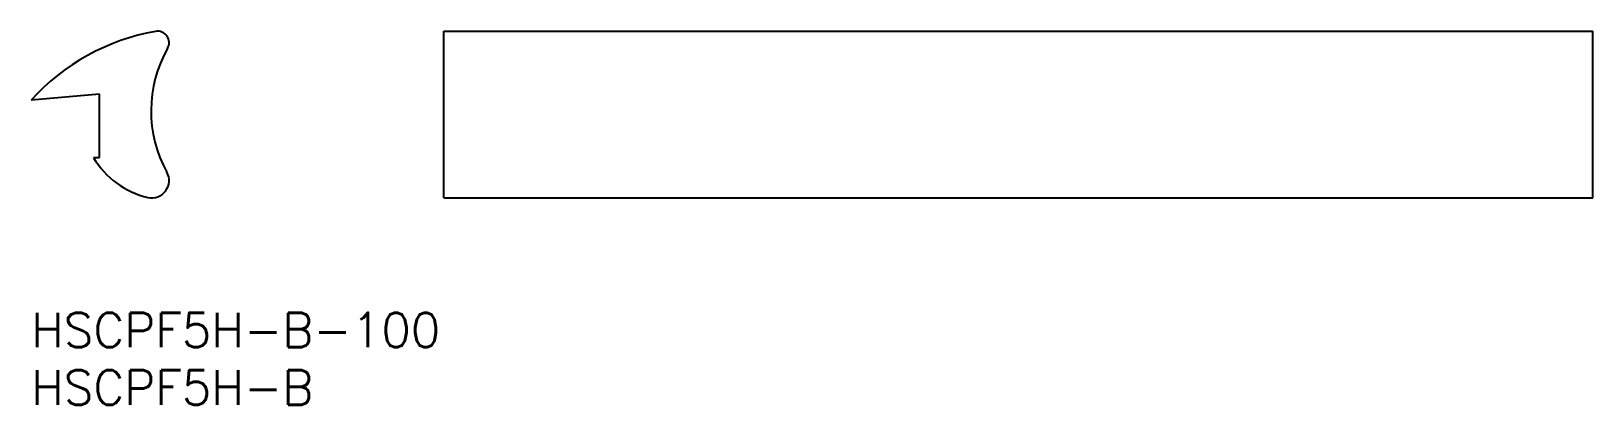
# Model space of a CAD drawing. Extents: x 0 to 136, y -8 to 24.
import ezdxf

# ---------------------------------------------------------------- set-up
doc = ezdxf.new("R2010")
doc.units = 0
doc.header["$LTSCALE"] = 0.5
doc.layers.add('MSM_CONTINUOUS', color=7, linetype='CONTINUOUS')
doc.layers.add('MSM_PART_NUMBER', color=7, linetype='CONTINUOUS')
doc.styles.get("Standard").update_dxf_attribs({"font": 'txt.shx', "height": 3, "bigfont": 'bigfont.shx'})

# ---------------------------------------------------------------- blocks, each defined once
blk = doc.blocks.new('*U6')
at = {"layer": 'MSM_PART_NUMBER'}
blk.add_text('HSCPF5H-B-100', height=3, dxfattribs=at).set_placement((0, -3))
blk = doc.blocks.new('*U7')
at = {"layer": 'MSM_PART_NUMBER'}
blk.add_text('HSCPF5H-B', height=3, dxfattribs=at).set_placement((0, -8))

msp = doc.modelspace()

# ---------------------------------------------------------------- linework, layer by layer
at = {"layer": 'MSM_CONTINUOUS'}
for p, q in [((35.93, 24.5), (135.93, 24.5)), ((35.93, 10), (35.93, 24.5)), ((135.93, 10), (135.93, 24.5)), ((5.93, 19.02), (0, 18.5)), ((5.93, 13.5), (5.93, 19.02)), ((5.43, 13.5), (5.93, 13.5)), ((35.93, 10), (135.93, 10))]:
    msp.add_line(p, q, dxfattribs=at)
for centre, radius, start, end in [((14.1, 5.77), 19, 99.9321, 137.932), ((11, 23.5), 1, 330.3601, 99.9321), ((21.43, 17.57), 11, 150.3601, 209.0278), ((11.87, 17.34), 7.5, 210.8073, 256.7862), ((10.5, 11.5), 1.5, 256.7862, 29.0278)]:
    msp.add_arc(centre, radius, start, end, dxfattribs=at)

# ---------------------------------------------------------------- block references
for name in ['*U6', '*U7']:
    msp.add_blockref(name, (0, 0), dxfattribs=at)

doc.saveas('drawing.dxf')
